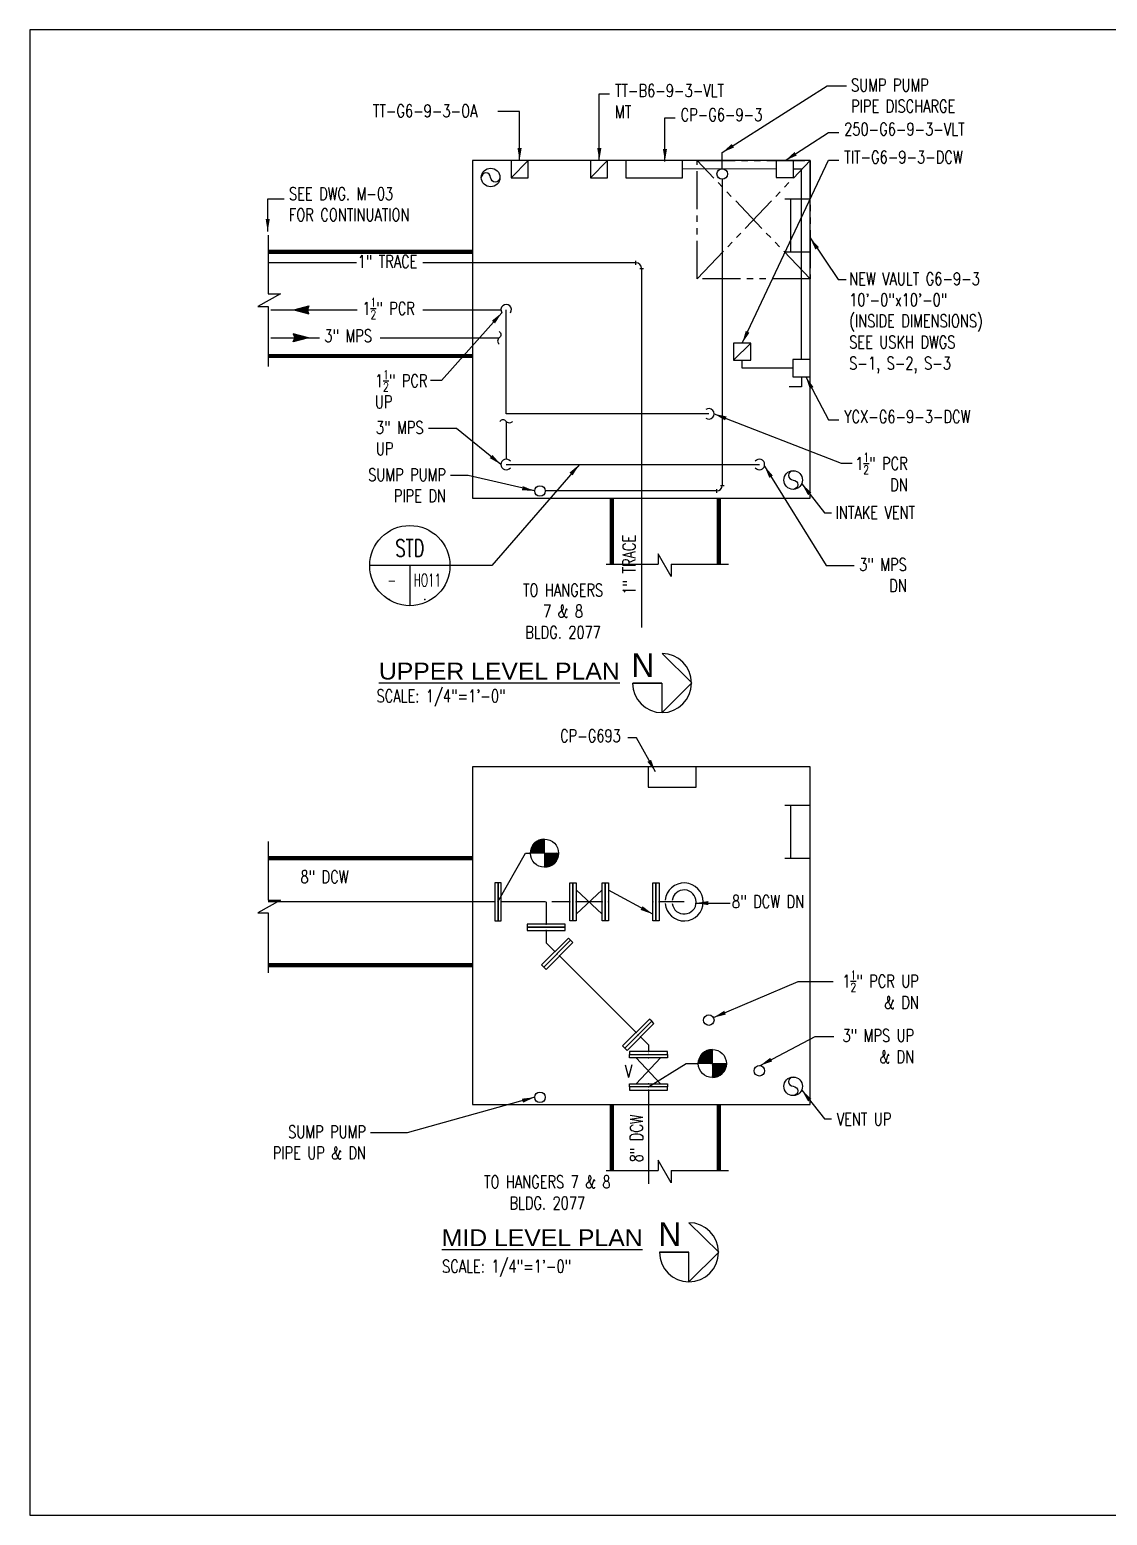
# Model space of a CAD drawing. Header units: inches. Extents: x 414 to 3373, y -413 to 990.
# Drawn here: x 2557 to 2940, y -413 to 115 of the extents above; entities that cross this region are included whole.
import ezdxf
from ezdxf.enums import TextEntityAlignment as Align

# ---------------------------------------------------------------- set-up
doc = ezdxf.new("R2010")
doc.units = ezdxf.units.IN
doc.header["$LTSCALE"] = 48
doc.header["$MEASUREMENT"] = 0
doc.linetypes.add('HWSS', pattern=[0.515625, 0.28125, -0.046875, 0.046875, -0.046875, 0.046875, -0.046875])
doc.layers.get('Defpoints').update_dxf_attribs({"color": 251})
for name, color, linetype in [('E-POWR', 83, 'Continuous'), ('EXST-BLDG', 253, 'Continuous'), ('EXST-PIPE', 253, 'Continuous'), ('EXST-TEXT', 253, 'Continuous'), ('EXST-UTLD', 251, 'Continuous'), ('HATCH', 253, 'Continuous'), ('MU-CONTINUATION NOTE', 51, 'Continuous'), ('MU-DELGE-PIPE', 150, 'Continuous'), ('MU-NEW-PIPE', 200, 'Continuous'), ('MU-NEW-TEXT', 151, 'Continuous'), ('MU-PCR-PIPE', 120, 'Continuous'), ('MU-PCR-TEXT', 141, 'Continuous'), ('MU-PCR-VALV', 131, 'Continuous'), ('MU-STEM-PIPE', 230, 'Continuous'), ('MU-STEM-TEXT', 241, 'Continuous'), ('MU-STEM-VALV', 231, 'Continuous'), ('MU-TARGET', 31, 'Continuous'), ('MU-TEXT-LDER', 254, 'Continuous'), ('new-vault', 10, 'Continuous'), ('TITLES', 111, 'Continuous')]:
    doc.layers.add(name, color=color, linetype=linetype)
doc.styles.add('AU145S00', font='19', dxfattribs={"height": 12})
doc.styles.add('RomanS', font='romans.shx', dxfattribs={"width": 0.75})
doc.dimstyles.get("Standard").update_dxf_attribs({"dimtxt": 0.09375, "dimasz": 0.09375, "dimexe": 0.0625, "dimexo": 0.0625, "dimgap": 0.03125, "dimtad": 1, "dimdec": 8, "dimzin": 0, "dimdsep": 46, "dimlunit": 4, "dimtxsty": 'RomanS', "dimcen": 0.09, "dimclrd": 254, "dimclre": 254, "dimclrt": 256, "dimadec": 0, "dimazin": 0, "dimtfac": 1, "dimtdec": 8, "dimtofl": 0, "dimtmove": 0, "dimatfit": 3, "dimfxl": 1, "dimtolj": 1, "dimtzin": 0, "dimlwd": -1, "dimlwe": -1, "dimarcsym": 0})

# ---------------------------------------------------------------- blocks, each defined once
blk = doc.blocks.new('FLOWAR')
for p, q in [((0, 0), (5.41, 1.44, 35.76)), ((0, 0), (5.41, -1.44, 35.76)), ((5.41, 1.44, 35.76), (4.88, -0.03, 35.76)), ((5.41, -1.44, 35.76), (4.88, 0.03, 35.76))]:
    blk.add_line(p, q)
for points in [[(0, 0), (5.41, 1.44), (4.89, 0), (5.41, 1.44)], [(0, 0), (5.41, -1.44), (4.89, 0), (5.41, -1.44)]]:
    blk.add_solid(points)
blk = doc.blocks.new('DTLBUBB')
at = {"linetype": 'Continuous'}
for p, q in [((0.297, 0), (-0.297, 0)), ((0, 0), (0, -0.297))]:
    blk.add_line(p, q, dxfattribs=at)
blk.add_circle((0, 0), 0.297, dxfattribs=at)
at = {"color": 250}
for p in [(0, 0.067), (-0.154, -0.25), (0.11, -0.25)]:
    blk.add_point(p, dxfattribs=at)
at = {"style": 'RomanS'}
for tag, height, width, p in [('DTL#', 0.125, 0.7, (0, 0.067)), ('WHERE_CUT', 0.0938, 0.6, (-0.103, -0.169)), ('WHERE_DRAWN', 0.0938, 0.6, (0.117, -0.169))]:
    blk.add_attdef(tag, text='', height=height, dxfattribs=dict(at, width=width)).set_placement(p, align=Align.CENTER)
blk = doc.blocks.new('8blndflg')
blk.add_lwpolyline([(1.125, 6.75), (0, 6.75), (0, -6.75), (1.125, -6.75)], close=True)
at = {"color": 252}
for p in [(0, 0), (1.125, 0)]:
    blk.add_point(p, dxfattribs=at)
blk = doc.blocks.new('TARGET')
at = {"color": 0}
for p, q in [((-5, 0.22), (-0.22, 5)), ((-4.86, 0), (-5, 0.14)), ((-4.51, 0), (-4.98, 0.47)), ((-4.96, 0.6), (-0.6, 4.96)), ((-4.15, 0), (-4.94, 0.79)), ((-4.89, 1.03), (-1.03, 4.89)), ((-3.8, 0), (-4.88, 1.08)), ((-4.86, 0), (0, 4.86)), ((-3.45, 0), (-4.81, 1.36)), ((-4.77, 1.5), (-1.5, 4.77)), ((-3.09, 0), (-4.73, 1.63)), ((-2.74, 0), (-4.63, 1.89)), ((-4.55, 2.08), (-2.08, 4.55)), ((-2.38, 0), (-4.52, 2.14)), ((-4.5, 0), (0, 4.5)), ((-2.03, 0), (-4.4, 2.37)), ((-1.68, 0), (-4.27, 2.6)), ((-4.15, 0), (0, 4.15)), ((-1.32, 0), (-4.14, 2.81)), ((-4.06, 2.92), (-2.92, 4.06)), ((-0.97, 0), (-3.99, 3.02)), ((-0.62, 0), (-3.83, 3.21)), ((-3.8, 0), (0, 3.8)), ((-0.26, 0), (-3.66, 3.4)), ((0, 0.09), (-3.49, 3.58)), ((-3.44, 0), (0, 3.44)), ((0, 0.44), (-3.31, 3.75)), ((0, 0.8), (-3.11, 3.91)), ((-3.09, 0), (0, 3.09)), ((0, 1.15), (-2.91, 4.06)), ((-2.74, 0), (0, 2.74)), ((0, 1.5), (-2.7, 4.21)), ((0, 1.86), (-2.48, 4.34)), ((-2.38, 0), (0, 2.38)), ((0, 2.21), (-2.25, 4.46)), ((-2.03, 0), (0, 2.03)), ((0, 2.57), (-2.01, 4.58)), ((0, 2.92), (-1.76, 4.68)), ((-1.68, 0), (0, 1.68)), ((0, 3.27), (-1.5, 4.77)), ((-1.32, 0), (0, 1.32)), ((0, 3.63), (-1.22, 4.85)), ((-0.97, 0), (0, 0.97)), ((0, 3.98), (-0.93, 4.91)), ((0, 4.33), (-0.63, 4.96)), ((-0.62, 0), (0, 0.62)), ((0, 4.69), (-0.3, 4.99)), ((-0.26, 0), (0, 0.26)), ((0, -4.69), (4.69, 0)), ((0, -4.33), (4.33, 0)), ((0, -3.98), (3.98, 0)), ((0, -3.63), (3.63, 0)), ((0, -3.27), (3.27, 0)), ((0, -2.92), (2.92, 0)), ((0, -2.57), (2.57, 0)), ((0, -2.21), (2.21, 0)), ((0, -1.86), (1.86, 0)), ((0, -1.51), (1.51, 0)), ((0, -1.15), (1.15, 0)), ((0, -0.8), (0.8, 0)), ((0, -0.44), (0.44, 0)), ((0, -0.09), (0.09, 0)), ((3.58, -3.49), (0.09, 0)), ((3.75, -3.31), (0.44, 0)), ((3.91, -3.11), (0.8, 0)), ((4.06, -2.91), (1.15, 0)), ((4.21, -2.7), (1.5, 0)), ((4.34, -2.48), (1.86, 0)), ((4.46, -2.25), (2.21, 0)), ((4.58, -2.01), (2.57, 0)), ((4.68, -1.76), (2.92, 0)), ((4.77, -1.5), (3.27, 0)), ((4.85, -1.22), (3.63, 0)), ((4.91, -0.93), (3.98, 0)), ((4.96, -0.63), (4.33, 0)), ((4.99, -0.3), (4.69, 0)), ((3.4, -3.66), (0, -0.26)), ((3.21, -3.83), (0, -0.62)), ((3.02, -3.99), (0, -0.97)), ((2.81, -4.14), (0, -1.32)), ((2.6, -4.27), (0, -1.68)), ((2.37, -4.4), (0, -2.03)), ((2.14, -4.52), (0, -2.38)), ((1.89, -4.63), (0, -2.74)), ((1.63, -4.73), (0, -3.09)), ((1.36, -4.81), (0, -3.45)), ((1.08, -4.88), (0, -3.8)), ((0.79, -4.94), (0, -4.15)), ((0.47, -4.98), (0, -4.51)), ((0.14, -5), (0, -4.86)), ((0.04, -5), (5, -0.04)), ((0.41, -4.98), (4.98, -0.41)), ((0.82, -4.93), (4.93, -0.82)), ((1.26, -4.84), (4.84, -1.26)), ((1.78, -4.67), (4.67, -1.78)), ((2.45, -4.36), (4.36, -2.45))]:
    blk.add_line(p, q, dxfattribs=at)
for q in [(-5, 0), (0, 5), (0, -5), (5, 0)]:
    blk.add_line((0, 0), q)
blk.add_circle((0, 0), 5)
for start, end in [(90, 180), (270, 0)]:
    blk.add_arc((0, 0), 5, start, end)

msp = doc.modelspace()

# ---------------------------------------------------------------- linework, layer by layer
at = {"layer": 'Defpoints'}
msp.add_lwpolyline([(2556.73826361, 115.30974917), (2556.73826361, -412.69025083), (3372.73826361, -412.69025083), (3372.73826361, 115.30974917)], close=True, dxfattribs=at)
at = {"layer": 'E-POWR'}
for p, q in [((2727.83298152, 62.70602643), (2733.91398789, 68.7870328)), ((2756.0579406, 62.70602643), (2762.13894697, 68.7870328)), ((2822.13081396, 65.83677555), (2788.8065559, 65.74652961)), ((2828.21182032, 65.83677555), (2831.06873905, 65.83677555)), ((2831.06873905, -1.96067625), (2831.06873905, 65.83677555)), ((2806.95841143, -2.19831678), (2813.0394178, 3.88268959))]:
    msp.add_line(p, q, dxfattribs=at)
for points in [[(2727.83298152, 68.7870328), (2727.83298152, 62.70602643), (2733.91398789, 62.70602643), (2733.91398789, 68.7870328)], [(2756.0579406, 68.7870328), (2756.0579406, 62.70602643), (2762.13894697, 62.70602643), (2762.13894697, 68.7870328)], [(2768.66444555, 68.7870328), (2768.66444555, 62.70602643), (2788.8065559, 62.70602643), (2788.8065559, 68.7870328)], [(2822.13081396, 68.87727873), (2822.13081396, 62.79627237), (2828.21182032, 62.79627237), (2828.21182032, 68.87727873)], [(2806.95841143, 3.88268959), (2806.95841143, -2.19831678), (2813.0394178, -2.19831678), (2813.0394178, 3.88268959)], [(2828.02823587, -1.96067625), (2828.02823587, -8.04168262), (2834.10924224, -8.04168262), (2834.10924224, -1.96067625)], [(2793.66493534, -153.95034193), (2793.66493534, -146.70527566), (2776.60106924, -146.70527566), (2776.60106924, -153.95034193)]]:
    msp.add_lwpolyline(points, close=True, dxfattribs=at)
for points in [[(2828.02823587, -5.00117943), (2809.99891461, -5.00117943), (2809.99891461, -2.19831678)], [(2831.06873905, -8.04168262), (2831.06873905, -11.59368481), (2826.64888587, -11.59368481)]]:
    msp.add_lwpolyline(points, dxfattribs=at)
at = {"layer": 'EXST-BLDG'}
for points in [[(2641.50659765, 42.27400738), (2641.50659765, 21.43651133), (2645.90018693, 21.43651133), (2637.83122006, 16.89526828), (2641.50659765, 16.89526828), (2641.50659765, -4.35869152)], [(2641.50659765, -173.21830108), (2641.50659765, -194.05579713), (2645.90018693, -194.05579713), (2637.83122006, -198.59704018), (2641.50659765, -198.59704018), (2641.50659765, -219.85099998)]]:
    msp.add_lwpolyline(points, dxfattribs=at)
at = {"layer": 'EXST-PIPE'}
for p, q in [((2772.2388882, 32.4510953), (2641.45479088, 32.4510953)), ((2772.2388882, 31.7935953), (2772.2388882, 33.1085953)), ((2773.5813882, 30.4510953), (2774.8963882, 30.4510953)), ((2774.2388882, 30.4510953), (2774.2388882, -97.10906019)), ((2722.07953409, -194.70527566), (2641.45479088, -194.70527566)), ((2776.65924224, -261.58027566), (2776.65924224, -294.88263841))]:
    msp.add_line(p, q, dxfattribs=at)
msp.add_arc((2772.2388882, 30.4510953), 2, 0, 90, dxfattribs=at)
at = {"layer": 'EXST-UTLD'}
for p, q in [((2714.10924224, 36.7870328), (2641.45479088, 36.7870328)), ((2714.10924224, 36.5870328), (2641.45479088, 36.5870328)), ((2714.10924224, 36.3870328), (2641.45479088, 36.3870328)), ((2714.10924224, 36.1870328), (2641.45479088, 36.1870328)), ((2714.10924224, 35.9870328), (2641.45479088, 35.9870328)), ((2714.10924224, 35.7870328), (2641.45479088, 35.7870328)), ((2714.10924224, -0.2129672), (2641.45479088, -0.2129672)), ((2714.10924224, -0.4129672), (2641.45479088, -0.4129672)), ((2714.10924224, -0.6129672), (2641.45479088, -0.6129672)), ((2714.10924224, -0.8129672), (2641.45479088, -0.8129672)), ((2714.10924224, -1.0129672), (2641.45479088, -1.0129672)), ((2714.10924224, -1.2129672), (2641.45479088, -1.2129672)), ((2763.10924224, -51.2129672), (2763.10924224, -74.64032995)), ((2763.30924224, -51.2129672), (2763.30924224, -74.64032995)), ((2763.50924224, -51.2129672), (2763.50924224, -74.64032995)), ((2763.70924224, -51.2129672), (2763.70924224, -74.64032995)), ((2763.90924224, -51.2129672), (2763.90924224, -74.64032995)), ((2764.10924224, -51.2129672), (2764.10924224, -74.64032995)), ((2801.10924224, -51.2129672), (2801.10924224, -74.64032995)), ((2801.30924224, -51.2129672), (2801.30924224, -74.64032995)), ((2801.50924224, -51.2129672), (2801.50924224, -74.64032995)), ((2801.70924224, -51.2129672), (2801.70924224, -74.64032995)), ((2801.90924224, -51.2129672), (2801.90924224, -74.64032995)), ((2802.10924224, -51.2129672), (2802.10924224, -74.64032995)), ((2714.10924224, -178.70527566), (2641.45479088, -178.70527566)), ((2714.10924224, -178.90527566), (2641.45479088, -178.90527566)), ((2714.10924224, -179.10527566), (2641.45479088, -179.10527566)), ((2714.10924224, -179.30527566), (2641.45479088, -179.30527566)), ((2714.10924224, -179.50527566), (2641.45479088, -179.50527566)), ((2714.10924224, -179.70527566), (2641.45479088, -179.70527566)), ((2714.10924224, -216.70527566), (2641.45479088, -216.70527566)), ((2714.10924224, -216.90527566), (2641.45479088, -216.90527566)), ((2714.10924224, -217.10527566), (2641.45479088, -217.10527566)), ((2714.10924224, -217.30527566), (2641.45479088, -217.30527566)), ((2714.10924224, -217.50527566), (2641.45479088, -217.50527566)), ((2714.10924224, -217.70527566), (2641.45479088, -217.70527566)), ((2763.10924224, -266.70527566), (2763.10924224, -290.13263841)), ((2763.30924224, -266.70527566), (2763.30924224, -290.13263841)), ((2763.50924224, -266.70527566), (2763.50924224, -290.13263841)), ((2763.70924224, -266.70527566), (2763.70924224, -290.13263841)), ((2763.90924224, -266.70527566), (2763.90924224, -290.13263841)), ((2764.10924224, -266.70527566), (2764.10924224, -290.13263841)), ((2776.65924224, -266.70527566), (2776.65924224, -290.13263841)), ((2801.10924224, -266.70527566), (2801.10924224, -290.13263841)), ((2801.30924224, -266.70527566), (2801.30924224, -290.13263841)), ((2801.50924224, -266.70527566), (2801.50924224, -290.13263841)), ((2801.70924224, -266.70527566), (2801.70924224, -290.13263841)), ((2801.90924224, -266.70527566), (2801.90924224, -290.13263841)), ((2802.10924224, -266.70527566), (2802.10924224, -290.13263841))]:
    msp.add_line(p, q, dxfattribs=at)
for points in [[(2641.45479088, 15.83652285), (2641.45479088, -3.33760911)], [(2784.69997535, -74.64032995), (2784.69997535, -79.03391923), (2780.1587323, -70.96495236), (2780.1587323, -74.64032995)], [(2784.69997535, -74.64032995), (2805.13400736, -74.64032995)], [(2761.6248235, -290.13263841), (2780.1587323, -290.13263841)], [(2784.69997535, -290.13263841), (2784.69997535, -294.52622769), (2780.1587323, -286.45726081), (2780.1587323, -290.13263841)], [(2784.69997535, -290.13263841), (2805.13400736, -290.13263841)]]:
    msp.add_lwpolyline(points, dxfattribs=at)
at = {"layer": 'MU-DELGE-PIPE'}
for p, q in [((2740.07953409, -194.70527566), (2724.32953409, -194.70527566)), ((2740.35924224, -194.70527566), (2740.35924224, -202.58027566)), ((2748.6889914, -194.70527566), (2742.32953409, -194.70527566)), ((2760.1889914, -190.39277566), (2750.9389914, -199.01777566)), ((2760.1889914, -199.01777566), (2750.9389914, -190.39277566)), ((2760.1889914, -194.70527566), (2750.9389914, -194.70527566)), ((2778.1889914, -199.01777566), (2762.4389914, -190.48346551)), ((2789.35924224, -194.70527566), (2780.4389914, -194.70527566)), ((2740.35924224, -204.83027566), (2740.35924224, -209.20527566)), ((2740.35924224, -209.20527566), (2743.4528344, -212.29886783)), ((2745.04382466, -213.88985809), (2772.25234393, -241.09837735)), ((2773.84333418, -242.68936761), (2776.65924224, -245.50527566)), ((2776.65924224, -245.50527566), (2776.65924224, -247.83027566)), ((2772.34674224, -250.08027566), (2780.97174224, -259.33027566)), ((2780.97174224, -250.08027566), (2772.34674224, -259.33027566))]:
    msp.add_line(p, q, dxfattribs=at)
for radius, start, end in [(6.75, 184.8990720889, 174.9322200359), (4.2843884, 187.900321929, 172.7444509994)]:
    msp.add_arc((2789.35924224, -194.70527566), radius, start, end, dxfattribs=at)
msp.add_solid([(2774.58979958, -196.21450646), (2778.1889914, -199.01777566), (2773.8751821, -197.53333998)], dxfattribs=at)
at = {"layer": 'MU-NEW-PIPE'}
for p, q in [((2802.89455343, 65.82872396), (2802.89455343, 71.66614845)), ((2802.89455343, 62.15830214), (2802.89455343, -46.63692851)), ((2802.23705343, -46.63692851), (2803.55205343, -46.63692851)), ((2800.89455343, -48.63692851), (2739.98424224, -48.63692851)), ((2800.89455343, -47.97942851), (2800.89455343, -49.29442851))]:
    msp.add_line(p, q, dxfattribs=at)
for centre in [(2802.89455343, 64.03330214), (2738.10924224, -48.63692851), (2738.10924224, -264.12923696)]:
    msp.add_circle(centre, 1.875, dxfattribs=at)
msp.add_arc((2800.89455343, -46.63692851), 2, 270, 0, dxfattribs=at)
at = {"layer": 'MU-PCR-PIPE'}
msp.add_line((2642.41519689, 15.7870328), (2724.23424224, 15.7870328), dxfattribs=at)
at = {"layer": 'MU-PCR-VALV'}
for p, q in [((2726.10924224, -21.2129672), (2726.10924224, 15.7870328)), ((2798.10924224, -21.2129672), (2726.10924224, -21.2129672))]:
    msp.add_line(p, q, dxfattribs=at)
msp.add_circle((2798.10924224, -236.70527566), 1.875, dxfattribs=at)
for centre, start, end in [((2726.10924224, 15.7870328), 325.7991284611, 214.2008715389), ((2798.10924224, -21.2129672), 235.7991284611, 124.200871539)]:
    msp.add_arc(centre, 1.875, start, end, dxfattribs=at)
at = {"layer": 'MU-STEM-PIPE'}
for p, q in [((2642.41519689, 5.7870328), (2723.62037443, 5.7870328)), ((2726.10924224, -23.93179002), (2726.10924224, -37.3379672)), ((2726.10924224, -39.2129672), (2816.10924224, -39.2129672))]:
    msp.add_line(p, q, dxfattribs=at)
for points in [[(2723.62037443, 8.07059443, -0.5), (2723.62037443, 5.7870328, 0.5), (2723.62037443, 3.50347117)], [(2728.39280387, -23.93179002, -0.5), (2726.10924224, -23.93179002, 0.5), (2723.82568061, -23.93179002)]]:
    msp.add_lwpolyline(points, format="xyb", dxfattribs=at)
at = {"layer": 'MU-STEM-VALV'}
msp.add_circle((2816.10924224, -254.70527566), 1.875, dxfattribs=at)
for centre, start, end in [((2726.10924224, -39.2129672), 38.2210877325, 321.7789122675), ((2816.10924224, -39.2129672), 218.2210877325, 141.7789122675)]:
    msp.add_arc(centre, 1.875, start, end, dxfattribs=at)
at = {"layer": 'MU-TARGET'}
for p, q in [((2776.65924224, -260.45527566), (2790.13630686, -252.1271657)), ((2790.13630686, -252.1271657), (2794.3856684, -252.1271657))]:
    msp.add_line(p, q, dxfattribs=at)
msp.add_lwpolyline([(2723.13972426, -194.62326882), (2732.97529913, -177.36366748), (2734.71425454, -177.36366748)], dxfattribs=at)
at = {"layer": 'new-vault', "linetype": 'HWSS'}
for p, q in [((2793.98251575, 26.7870328), (2834.10924224, 68.7870328)), ((2834.10924224, 26.7870328), (2793.98251575, 68.7870328))]:
    msp.add_line(p, q, dxfattribs=at)
at = {"layer": 'new-vault'}
for p, q in [((2827.10924224, 55.20594399), (2827.10924224, 39.20594399)), ((2827.10924224, 55.20594399), (2827.10924224, 36.20594399)), ((2827.10924224, -160.28636446), (2827.10924224, -179.28636446))]:
    msp.add_line(p, q, dxfattribs=at)
for points in [[(2714.10924224, 68.7870328), (2714.10924224, -51.2129672), (2834.10924224, -51.2129672), (2834.10924224, 68.7870328)], [(2714.10924224, -146.70527566), (2714.10924224, -266.70527566), (2834.10924224, -266.70527566), (2834.10924224, -146.70527566)]]:
    msp.add_lwpolyline(points, close=True, dxfattribs=at)
at = {"layer": 'new-vault', "linetype": 'HWSS'}
msp.add_lwpolyline([(2793.98251575, 26.7870328), (2793.98251575, 68.7870328), (2834.10924224, 68.7870328), (2834.10924224, 26.7870328)], close=True, dxfattribs=at)
at = {"layer": 'new-vault'}
for points in [[(2723.89649705, 62.7870328, -1), (2720.58399705, 62.7870328, 1), (2717.27149705, 62.7870328, 1)], [(2828.10924224, -41.42571239, 1), (2828.10924224, -44.73821239, -1), (2828.10924224, -48.05071239, -1)], [(2828.10924224, -256.91802085, 1), (2828.10924224, -260.23052085, -1), (2828.10924224, -263.54302085, -1)]]:
    msp.add_lwpolyline(points, format="xyb", dxfattribs=at)
for points in [[(2825.10924224, 55.20594399), (2834.10924224, 55.20594399)], [(2834.10924224, 36.20594399), (2825.10924224, 36.20594399)], [(2825.10924224, -160.28636446), (2834.10924224, -160.28636446)], [(2834.10924224, -179.28636446), (2825.10924224, -179.28636446)]]:
    msp.add_lwpolyline(points, dxfattribs=at)
for centre in [(2720.58399705, 62.7870328), (2828.10924224, -44.73821239), (2828.10924224, -260.23052085)]:
    msp.add_circle(centre, 3.3125, dxfattribs=at)
at = {"layer": 'TITLES'}
for p, q in [((2781.52002438, -106.4249576), (2792.11678383, -116.85473077)), ((2781.52002438, -127.40421331), (2792.11678383, -116.85473077)), ((2781.52002438, -127.40421331), (2781.52002438, -116.91458546)), ((2791.05790796, -308.69537395), (2801.65466741, -319.12514712)), ((2791.05790796, -329.67462966), (2801.65466741, -319.12514712)), ((2791.05790796, -329.67462966), (2791.05790796, -319.1850018))]:
    msp.add_line(p, q, dxfattribs=at)
at = {"layer": 'TITLES', "const_width": 0.6125}
for points in [[(2771.03039652, -116.91458546), (2781.52002438, -116.91458546)], [(2780.56828011, -319.1850018), (2791.05790796, -319.1850018)]]:
    msp.add_lwpolyline(points, dxfattribs=at)
at = {"layer": 'TITLES'}
for centre in [(2781.52002438, -116.91458546), (2791.05790796, -319.1850018)]:
    msp.add_arc(centre, 10.48962785, 180, 90, dxfattribs=at)

# ---------------------------------------------------------------- block references
at = {"layer": 'MU-DELGE-PIPE'}
msp.add_blockref('8blndflg', (2723.20453409, -194.70527566), dxfattribs=at)
at = {"layer": 'MU-DELGE-PIPE', "xscale": -1}
for p, rotation in [((2748.6889914, -194.70527566), 180), ((2749.8139914, -194.70527566), 180), ((2760.1889914, -194.70527566), 180), ((2761.3139914, -194.70527566), 180), ((2778.1889914, -194.70527566), 180), ((2779.3139914, -194.70527566), 180), ((2776.65924224, -250.08027566), 270), ((2776.65924224, -260.45527566), 270)]:
    msp.add_blockref('8blndflg', p, dxfattribs=dict(at, rotation=rotation))
at = {"layer": 'MU-DELGE-PIPE'}
for p, rotation in [((2740.35924224, -203.70527566), 90), ((2740.35924224, -204.83027566), 90), ((2744.24832953, -213.09436296), 134.9999999999951), ((2745.04382466, -213.88985809), 134.9999999999951), ((2772.25234393, -241.09837735), 315.0000000000004), ((2773.04783906, -241.89387248), 315.0000000000004), ((2776.65924224, -247.83027566), 270)]:
    msp.add_blockref('8blndflg', p, dxfattribs=dict(at, rotation=rotation))
at = {"layer": 'MU-NEW-TEXT'}
ref = msp.add_blockref('DTLBUBB', (2691.86709554, -75.1527427), dxfattribs=dict(at, xscale=48, yscale=48, zscale=48))
ref.add_attrib('DTL#', 'STD', dxfattribs={"layer": '0', "height": 6, "style": 'RomanS', "width": 0.7}).set_placement((2691.86709554, -71.93622766), align=Align.CENTER)
ref.add_attrib('WHERE_CUT', '-', dxfattribs={"layer": '0', "height": 4.5, "style": 'RomanS', "width": 0.6}).set_placement((2685.47040743, -82.64090188), align=Align.CENTER)
ref.add_attrib('WHERE_DRAWN', 'HO11', dxfattribs={"layer": '0', "height": 4.5, "style": 'RomanS', "width": 0.6}).set_placement((2698.09966636, -82.55561478), align=Align.CENTER)
at = {"layer": 'MU-PCR-VALV'}
msp.add_blockref('FLOWAR', (2650.57583617, 15.7870328), dxfattribs=at)
at = {"layer": 'MU-STEM-VALV', "rotation": 180}
msp.add_blockref('FLOWAR', (2655.79998694, 5.7870328), dxfattribs=at)
at = {"layer": 'MU-TARGET'}
for p in [(2739.71425454, -177.36366748), (2799.3856684, -252.1271657)]:
    msp.add_blockref('TARGET', p, dxfattribs=at)
at = {"layer": 'MU-TEXT-LDER'}
msp.add_blockref('8blndflg', (2722.07953409, -194.70527566), dxfattribs=at)
at = {"layer": 'MU-TEXT-LDER', "rotation": 270}
msp.add_blockref('8blndflg', (2776.65924224, -260.45527566), dxfattribs=at)

# ---------------------------------------------------------------- texts
at = {"layer": 'E-POWR', "char_height": 4.5, "attachment_point": 1, "style": 'RomanS'}
for s, insert, width in [('TT-B6-9-3-VLT MT', (2764.78231367, 95.91241877), 36.3733839417), ('TT-G6-9-3-OA', (2678.70417165, 88.70269655), 36.3733839417), ('CP-G6-9-3', (2788.10935484, 87.34779152), 51.8152275767), ('250-G6-9-3-VLT', (2846.26267833, 82.23385318), 36.3733839417), ('TIT-G6-9-3-DCW', (2846.26267833, 72.29032192), 36.3733839417), ('YCX-G6-9-3-DCW', (2846.26267833, -19.96765558), 36.3733839417)]:
    msp.add_mtext(s, dxfattribs=dict(at, insert=insert, width=width))
at = {"layer": 'EXST-PIPE', "insert": (2652.98450668, -183.52180219), "char_height": 4.5, "width": 31.1325970763, "attachment_point": 1, "style": 'RomanS'}
msp.add_mtext('8" DCW', dxfattribs=at)
at = {"layer": 'EXST-PIPE', "insert": (2770.14252694, -287.22904574), "char_height": 4.5, "width": 31.1325970763, "attachment_point": 1, "rotation": 90, "style": 'RomanS'}
msp.add_mtext('8" DCW', dxfattribs=at)
at = {"layer": 'EXST-TEXT', "char_height": 4.5, "attachment_point": 2, "style": 'RomanS'}
for s, insert, width in [('TO HANGERS\\P7 & 8\\PBLDG. 2077', (2746.31603999, -81.61882051), 55.5057081148), ('TO HANGERS 7 & 8\\PBLDG. 2077', (2740.71093133, -291.95907291), 82.4474465083)]:
    msp.add_mtext(s, dxfattribs=dict(at, insert=insert, width=width))
at = {"layer": 'MU-CONTINUATION NOTE', "insert": (2648.90552157, 59.27539125), "char_height": 4.5, "width": 50.9998361121, "attachment_point": 1, "style": 'RomanS'}
msp.add_mtext('SEE DWG. M-03 FOR CONTINUATION', dxfattribs=at)
at = {"layer": 'MU-NEW-TEXT', "char_height": 4.5, "style": 'RomanS'}
for s, insert, width, attachment_point in [('SUMP PUMP\\PPIPE DISCHARGE', (2848.70762956, 97.89552421), 45.0197495118, 1), ('NEW VAULT G6-9-3\\P10\'-0"x10\'-0"\\P(INSIDE DIMENSIONS)\\PSEE USKH DWGS S-1, S-2, S-3', (2848.03841555, 29.04602322), 55.0370457242, 1), ('SUMP PUMP\\PPIPE DN', (2704.69470823, -40.61337107), 45.0197495118, 3), ('INTAKE VENT', (2843.23377877, -54.07789853), 41.9073111837, 1), ('\\pi39.876;CP-G693', (2705.39938091, -133.3838349), 62.8582321239, 1), ('\\A1;8" DCW DN', (2806.37655295, -192.33153212), 45.0197495118, 1), ('\\A1;V', (2768.29863027, -252.55919647), 45.0197495118, 1), ('SUMP PUMP\\PPIPE UP & DN', (2676.25164775, -274.16665413), 45.0197495118, 3), ('VENT UP', (2843.61821804, -269.60703953), 41.9073111837, 1)]:
    msp.add_mtext(s, dxfattribs=dict(at, insert=insert, width=width, attachment_point=attachment_point))
at = {"layer": 'MU-PCR-TEXT', "char_height": 4.5, "style": 'RomanS'}
for s, insert, width, attachment_point in [('\\A1;1{\\H0.7x;\\S1/2;}" PCR\\PUP', (2679.47510511, -5.68441768), 44.4765786066, 1), ('\\A1;1{\\H0.7x;\\S1/2;}" PCR\\PDN', (2868.82961486, -35.11080661), 44.4765786066, 3), ('\\A1;1{\\H0.7x;\\S1/2;}" PCR UP & DN', (2872.795234, -219.09569489), 30.3169938743, 3)]:
    msp.add_mtext(s, dxfattribs=dict(at, insert=insert, width=width, attachment_point=attachment_point))
at = {"layer": 'MU-STEM-TEXT', "char_height": 4.5, "style": 'RomanS'}
for s, insert, width, attachment_point in [('\\A1;3" MPS\\PUP', (2679.81070228, -23.84439358), 44.4765786066, 1), ('\\A1;3" MPS\\PDN', (2868.50342135, -72.52727437), 44.4765786066, 3), ('\\A1;3" MPS UP & DN', (2871.11369227, -239.95143084), 28.5070142228, 3)]:
    msp.add_mtext(s, dxfattribs=dict(at, insert=insert, width=width, attachment_point=attachment_point))
at = {"layer": 'TITLES', "style": 'AU145S00'}
for p in [(2770.66218129, -114.7051984), (2780.20006488, -316.97561474)]:
    msp.add_text('N', height=8.4, dxfattribs=at).set_placement(p)
at = {"layer": 'TITLES', "style": 'RomanS', "width": 0.75}
for p in [(2680.0443273, -123.73577119), (2703.32805547, -326.45051084)]:
    msp.add_text('SCALE: 1/4"=1\'-0"', height=4.5, dxfattribs=at).set_placement(p)
at = {"layer": 'TITLES', "char_height": 6, "attachment_point": 1, "style": 'RomanS'}
for s, insert, width in [('{\\fArial|b0|i0|c0|p34;\\W1.05;\\LUPPER LEVEL PLAN}', (2680.86403372, -109.64165679), 154.6926337784), ('{\\fArial|b0|i0|c0|p34;\\W1.05;\\LMID LEVEL PLAN}', (2703.19225188, -311.03239415), 92.1780948642)]:
    msp.add_mtext(s, dxfattribs=dict(at, insert=insert, width=width))

# ---------------------------------------------------------------- leaders
at = {"layer": 'E-POWR'}
for points in [[(2759.20793109, 68.7870328), (2759.20793109, 92.51105703), (2762.86233869, 92.51105703)], [(2730.87348471, 68.7870328), (2730.87348471, 86.25702382), (2723.19354288, 86.25702382)], [(2782.53497227, 68.45873347), (2782.53497227, 83.94642977), (2786.18937987, 83.94642977)], [(2825.24645213, 68.7870328), (2840.68829576, 78.83249144), (2844.34270336, 78.83249144)], [(2809.99891461, 3.88268959), (2840.68829576, 68.88896017), (2844.34270336, 68.88896017)], [(2832.59546349, -8.04168262), (2840.68829576, -23.36901733), (2844.34270336, -23.36901733)]]:
    msp.add_leader(points, dimstyle='Standard', override={"dimscale": 48, "dimgap": 0.03125, "dimtad": 0, "dimclrd": 0}, dxfattribs=at)
at = {"layer": 'HATCH'}
msp.add_leader([(2752.10668205, -39.2129672), (2721.02084609, -75.10324585), (2706.12580657, -75.1527427)], dimstyle='Standard', override={"dimscale": 48, "dimgap": 0.03125, "dimtad": 0}, dxfattribs=at)
at = {"layer": 'MU-CONTINUATION NOTE'}
msp.add_leader([(2641.33799764, 43.56509565), (2641.33799764, 55.23694834), (2647.17233126, 55.23694834)], dimstyle='Standard', override={"dimscale": 48, "dimgap": 0.03125, "dimtad": 0, "dimclrd": 256}, dxfattribs=at)
at = {"layer": 'MU-PCR-TEXT'}
for points in [[(2799.75799822, -235.81239901), (2829.83472115, -223.00293529), (2842.29230964, -223.00293529)], [(2816.34585003, -252.84526444), (2835.89235928, -242.50223581), (2842.56720866, -242.50223581)]]:
    msp.add_leader(points, dimstyle='Standard', override={"dimscale": 48, "dimgap": 0.03125, "dimtad": 0, "dimclrd": 0}, dxfattribs=at)
at = {"layer": 'MU-TEXT-LDER'}
for points, override in [([(2802.89455343, 71.66614845), (2840.20413255, 95.35657047), (2847.05768609, 95.35657047)], {"dimscale": 48, "dimtad": 0, "dimclrd": 0}), ([(2834.10924224, 41.32628455), (2844.14680417, 26.52845266), (2846.90713157, 26.52845266)], {"dimscale": 48, "dimgap": 0.03125, "dimtad": 0, "dimclrd": 0}), ([(2724.55848219, 14.73310287), (2703.09282794, -9.36068745), (2699.20255639, -9.36068745)], {"dimscale": 48, "dimgap": 0.03125, "dimtad": 0, "dimclrd": 0}), ([(2799.98424224, -21.2129672), (2845.21189203, -38.78707638), (2849.10216358, -38.78707638)], {"dimscale": 48, "dimgap": 0.03125, "dimtad": 0, "dimclrd": 0}), ([(2724.23424224, -39.2129672), (2708.44587284, -26.44802632), (2698.52548011, -26.44802632)], {"dimscale": 48, "dimgap": 0.03125, "dimtad": 0, "dimclrd": 0}), ([(2817.90113643, -39.765), (2839.86825078, -75.13090712), (2849.78864351, -75.13090712)], {"dimscale": 48, "dimgap": 0.03125, "dimtad": 0, "dimclrd": 0}), ([(2736.23424224, -48.63692851), (2712.59976744, -43.15232481), (2706.3446517, -43.15232481)], {"dimscale": 48, "dimtad": 0, "dimclrd": 0}), ([(2831.22388802, -46.13431191), (2839.2323256, -56.34571646), (2841.69036083, -56.34571646)], {"dimscale": 48, "dimgap": 0.03125, "dimtad": 0, "dimclrd": 0}), ([(2779.16311035, -148.45697074), (2772.39821416, -136.39739848), (2769.32326205, -136.39739848)], {"dimscale": 48, "dimgap": 0.03125, "dimtad": 0, "dimclrd": 0}), ([(2793.50936835, -195.10902418), (2805.76218313, -195.10902418)], {"dimscale": 48, "dimtad": 0, "dimclrd": 0}), ([(2831.22388802, -261.62662036), (2839.2323256, -271.83802492), (2841.69036083, -271.83802492)], {"dimscale": 48, "dimgap": 0.03125, "dimtad": 0, "dimclrd": 0}), ([(2736.23424224, -264.12923696), (2690.96555082, -276.70560788), (2677.90159121, -276.70560788)], {"dimscale": 48, "dimtad": 0, "dimclrd": 0})]:
    msp.add_leader(points, dimstyle='Standard', override=override, dxfattribs=at)

# ---------------------------------------------------------------- next in the draw order: wipeouts: each hides what was drawn before it
for points, layer in [([(2673.00271841, 29.5258623), (2696.38664698, 29.5258623), (2696.38664698, 35.44550515), (2673.00271841, 35.44550515)], 'EXST-PIPE'), ([(2773.1641212, -85.73715013), (2773.1641212, -62.35322156), (2767.24447834, -62.35322156), (2767.24447834, -85.73715013)], 'EXST-PIPE'), ([(2673.19369615, 12.40977723), (2696.41808672, 12.40977723), (2696.41808672, 20.32227723), (2673.19369615, 20.32227723)], 'MU-PCR-TEXT'), ([(2659.78179341, 2.63324765), (2681.23592143, 2.63324765), (2681.23592143, 9.05752978), (2659.78179341, 9.05752978)], 'MU-STEM-TEXT')]:
    msp.add_wipeout(points).dxf.layer = layer

# ---------------------------------------------------------------- next in the draw order: linework, layer by layer
at = {"layer": 'EXST-UTLD'}
msp.add_lwpolyline([(2761.6248235, -74.64032995), (2780.1587323, -74.64032995)], dxfattribs=at)

# ---------------------------------------------------------------- next in the draw order: texts
at = {"layer": 'EXST-PIPE', "insert": (2673.28396841, 35.16425515), "char_height": 4.5, "width": 32.5419381815, "attachment_point": 1, "style": 'RomanS'}
msp.add_mtext('1" TRACE', dxfattribs=at)
at = {"layer": 'EXST-PIPE', "insert": (2767.52572834, -85.45590013), "char_height": 4.5, "width": 32.5419381815, "attachment_point": 1, "rotation": 90, "style": 'RomanS'}
msp.add_mtext('1" TRACE', dxfattribs=at)
at = {"layer": 'MU-PCR-TEXT', "insert": (2674.9897324, 20.04102723), "char_height": 4.5, "width": 44.4765786066, "attachment_point": 1, "style": 'RomanS'}
msp.add_mtext('\\A1;1{\\H0.7x;\\S1/2;}" PCR', dxfattribs=at)
at = {"layer": 'MU-STEM-TEXT', "insert": (2661.47683885, 8.77627978), "char_height": 4.5, "width": 56.0622492486, "attachment_point": 1, "style": 'RomanS'}
msp.add_mtext('3" MPS', dxfattribs=at)

doc.saveas('drawing.dxf')
